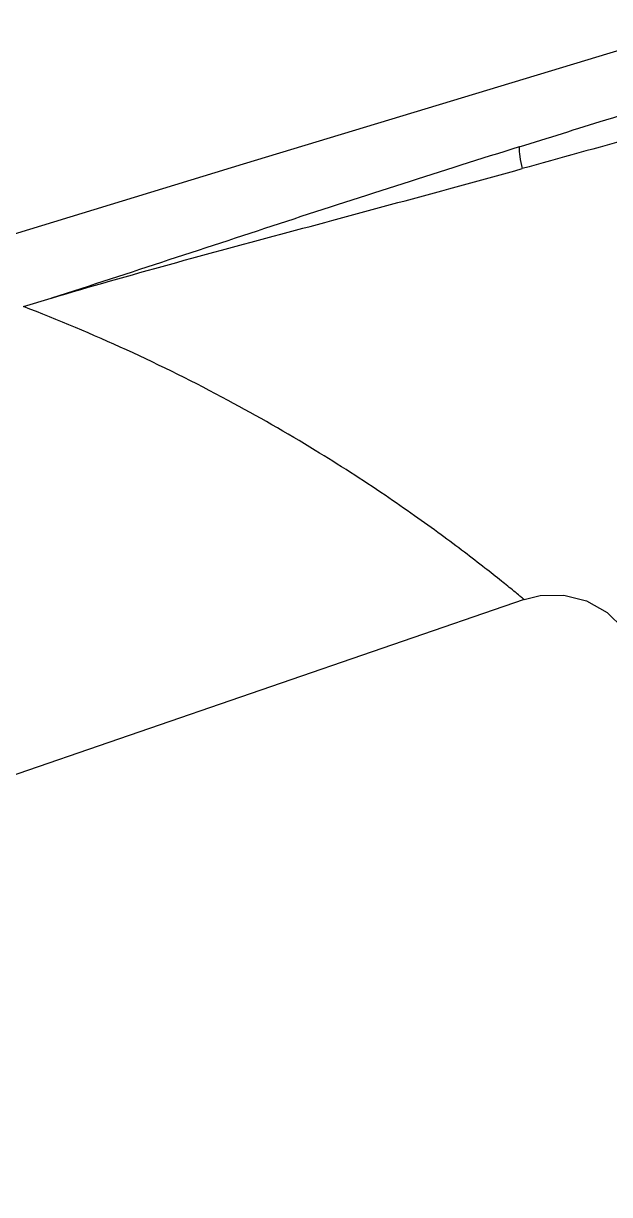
# Model space of a CAD drawing. Header units: millimetres. Extents: x 120 to 1856, y -818 to 764.
# Drawn here: x 1501.7 to 1534.4, y 687.7 to 753 of the extents above; entities that cross this region are included whole.
import ezdxf

# ---------------------------------------------------------------- set-up
doc = ezdxf.new("R2010")
doc.units = ezdxf.units.MM
doc.header["$LTSCALE"] = 0.1

msp = doc.modelspace()

# ---------------------------------------------------------------- linework, layer by layer
at = {"color": 7, "linetype": 'Continuous'}
for p, q in [((1501.7319, 737.2019), (1503.2829, 737.6759)), ((1529.609, 720.8828), (1433.3687, 687.7446))]:
    msp.add_line(p, q, dxfattribs=at)
for points in [[(1539.8361, 752.9704), (1513.968, 745.1256), (1423.692, 717.5255)], [(1529.6089, 720.8828), (1530.5104, 721.1022), (1531.8131, 721.1219), (1533.0787, 720.8036), (1534.2252, 720.1639), (1535.1481, 719.2701), (1535.822, 718.1493), (1536.181, 716.9004), (1536.2078, 715.6173), (1536.0866, 714.9386)]]:
    msp.add_lwpolyline(points, dxfattribs=at)
for points, knots in [([(1529.3389, 746.094), (1530.9433, 746.5963), (1537.2667, 748.5759), (1543.5954, 750.5386), (1548.3261, 751.9778)], [0, 0, 0, 0, 0.2537227, 1, 1, 1, 1]), ([(1554.1077, 751.9873), (1553.1131, 751.6981), (1551.1329, 751.064), (1548.1307, 750.1675), (1545.1045, 749.2473), (1540.9928, 748.071), (1535.7831, 746.6215), (1531.5975, 745.4661), (1529.4917, 744.882)], [0, 0, 0, 0, 0.1212671, 0.2434158, 0.3668532, 0.4916009, 0.7441391, 1, 1, 1, 1]), ([(1529.339, 746.0955), (1525.0074, 744.7439), (1516.317, 741.9533), (1507.6587, 739.0646), (1503.2861, 737.6703)], [0, 0, 0, 0, 0.4971486, 1, 1, 1, 1]), ([(1529.3389, 746.0943), (1529.3274, 745.9176), (1529.3605, 745.5077), (1529.4381, 745.1069), (1529.4917, 744.882)], [0, 0, 0, 0, 0.4337223, 1, 1, 1, 1]), ([(1503.2861, 737.6703), (1507.6575, 738.9721), (1516.4085, 741.3239), (1525.1567, 743.6789), (1529.4917, 744.882)], [0, 0, 0, 0, 0.5034349, 1, 1, 1, 1]), ([(1529.6089, 720.8828), (1529.5992, 720.895), (1529.5457, 720.9291), (1529.444, 721.023), (1529.2636, 721.166), (1528.8952, 721.4709), (1528.2754, 721.9698), (1527.3617, 722.6943), (1526.2404, 723.5581), (1524.9375, 724.5309), (1523.4642, 725.5918), (1521.15, 727.1922), (1517.724, 729.3972), (1512.9425, 732.1397), (1507.5265, 734.8322), (1503.67, 736.4546), (1501.7315, 737.2016)], [0, 0, 0, 0, 0.0014415, 0.0057433, 0.0128544, 0.0226852, 0.0499851, 0.0864163, 0.1305278, 0.1808689, 0.2367704, 0.2984127, 0.4410468, 0.6133932, 0.8078873, 1, 1, 1, 1])]:
    msp.add_open_spline(points, degree=3, knots=knots, dxfattribs=at)

doc.saveas('drawing.dxf')
